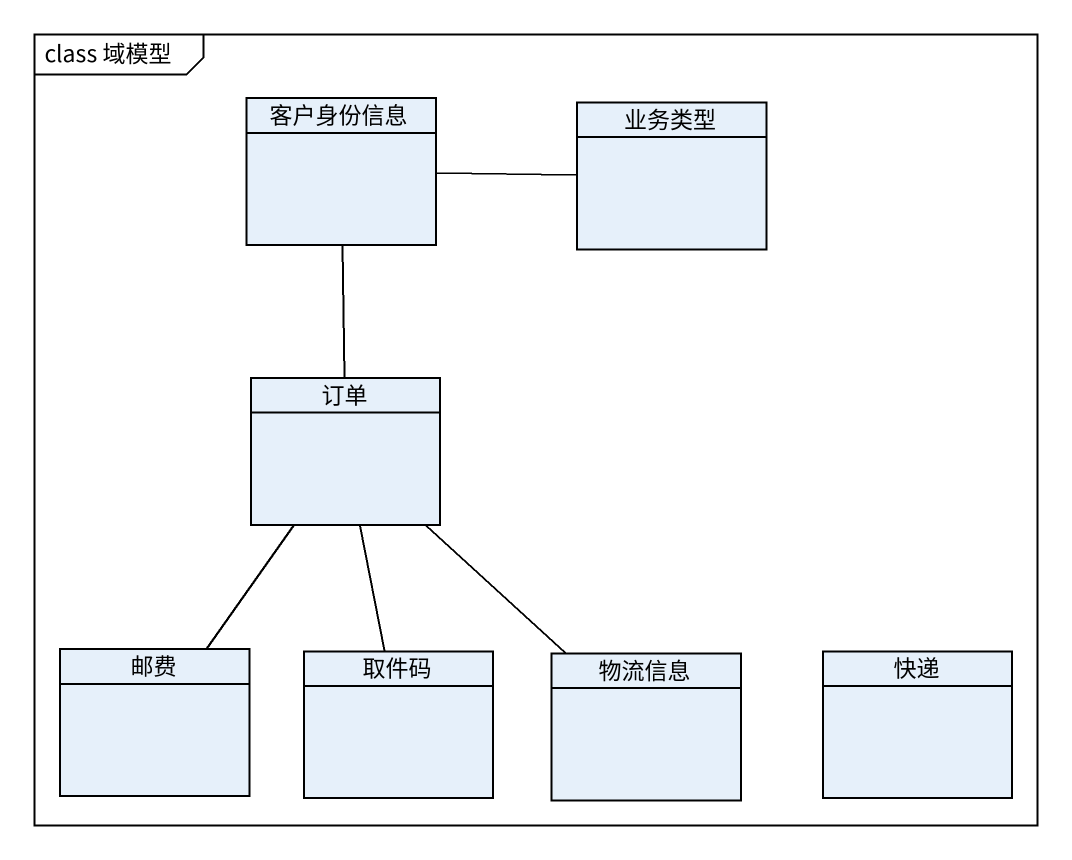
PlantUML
@startuml
mainframe class 域模型
hide circle
hide empty members
class 客户身份信息
class 业务类型
class 订单
class 邮费
class 取件码
class 物流信息
class 快递
客户身份信息 -right- 业务类型
客户身份信息 -- 订单
订单 -- 邮费
订单 -- 取件码
订单 -- 物流信息
@enduml
